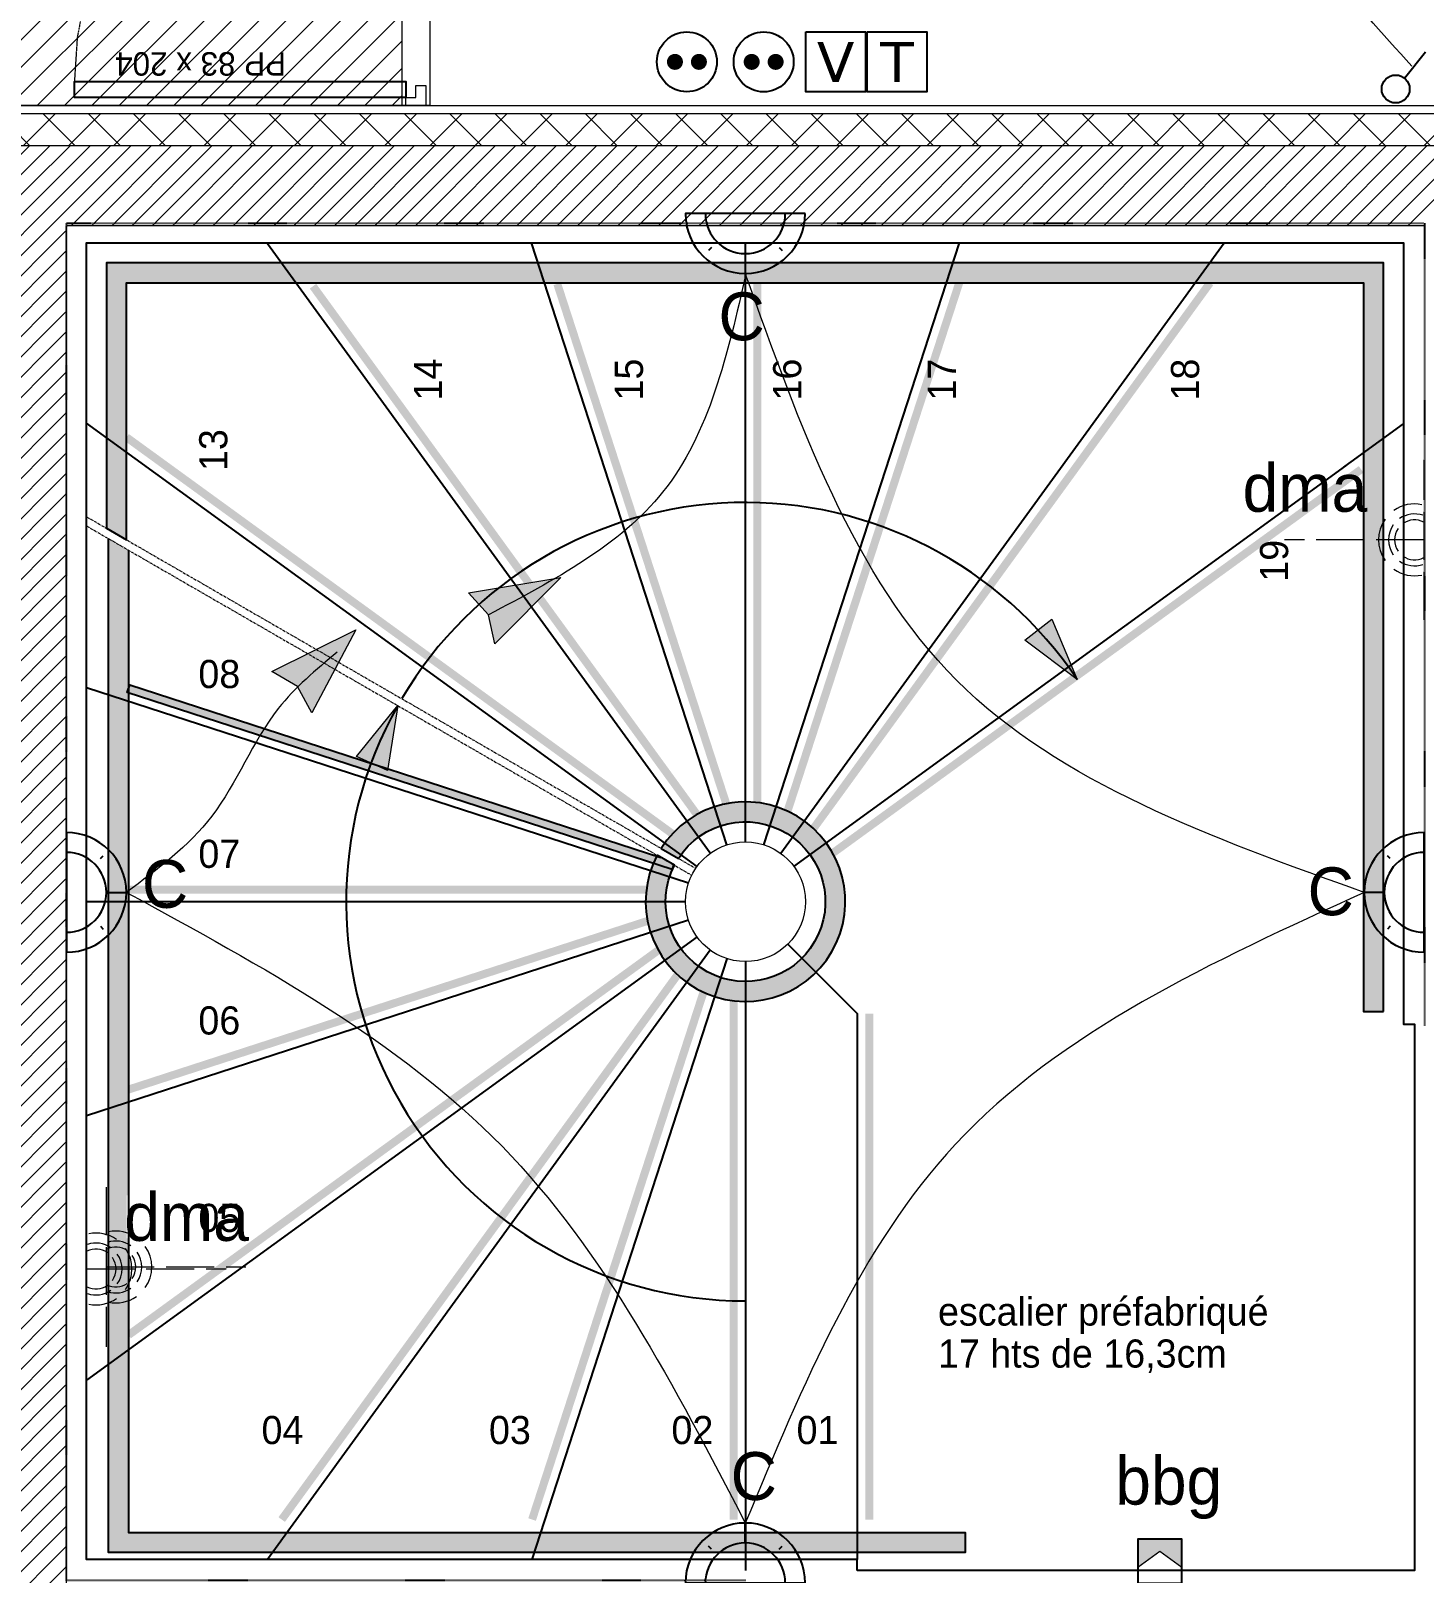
# Model space of a CAD drawing. Header units: centimetres. Extents: x 1724 to 19617, y -6503 to 8072.
# Drawn here: x 4651 to 5000, y 4548.9 to 4935.2 of the extents above; entities that cross this region are included whole.
import ezdxf

# ---------------------------------------------------------------- set-up
doc = ezdxf.new("R2010")
doc.units = ezdxf.units.CM
for name, pattern in [('ACAD_ISO02W100', [15, 12, -3]), ('ISO-07', [0.175, 0.025, -0.15]), ('Style de ligne -13', [0.14763779527559057, 0.09842519685039372, -0.04921259842519685]), ('Style de ligne -18', [0.16404198823221328, 0.05468066274407109, -0.1093613254881422]), ('Style de ligne -6', [1.0416400000000001, 0.625, -0.20828, 0.06943000000000005, -0.13893])]:
    doc.linetypes.add(name, pattern=pattern)
for name, color, linetype in [('B aménagement intérieur', 252, 'Continuous'), ('B Général', 252, 'Continuous'), ('C ANNOTATIONS-prestations', 252, 'Continuous'), ('D SURFACES-shab', 252, 'Continuous'), ('prlm-ELEC-CFA', 10, 'Continuous'), ('prlm-ELEC-CFO', 1, 'Continuous')]:
    doc.layers.add(name, color=color, linetype=linetype)
for name, color, linetype, lineweight in [('B Faux plafonds-1', 7, 'Continuous', 5), ('B GÈnÈral', 7, 'Continuous', 5), ('C ANNOTATIONS-prestations-1', 7, 'Continuous', 5)]:
    doc.layers.add(name, color=color, linetype=linetype, lineweight=lineweight)
doc.styles.add('Eurostile', font='Eurosti.TTF')
doc.styles.add('prlm-elec-cfo', font='comic.ttf', dxfattribs={"height": 12})
doc.styles.get("Standard").update_dxf_attribs({"font": 'isocp.shx', "height": 15})
pattern_1 = [(45, (0.04564560647850158, -2.937923023990152), (2.425347222222122, -2.645833333333339), [])]

# ---------------------------------------------------------------- blocks, each defined once
blk = doc.blocks.new('xi.SA')
at = {"layer": 'prlm-ELEC-CFO', "color": 0}
blk.add_lwpolyline([(0.1999519872527831, -1.277829679505246), (5.500000000000002, 5.280328626265042)], dxfattribs=at)
blk.add_circle((-2.000000000000001, -4.000000000000004), 3.5, dxfattribs=at)
blk = doc.blocks.new('xi.PC')
at = {"color": 0, "lineweight": 5}
blk.add_wipeout([(-7.500000000000002, -7.5), (7.499999999999995, -7.5), (7.4999999999999964, 7.4999999999999964), (-7.499999999999998, 7.4999999999999964)], dxfattribs=at).dxf.layer = 'prlm-ELEC-CFO'
at = {"layer": 'prlm-ELEC-CFO', "color": 0, "linetype": 'ByBlock', "lineweight": 5, "const_width": 2}
for points in [[(-4.000000000000002, 0, 1), (-2.000000000000002, 0, 1)], [(1.999999999999998, 0, 1), (3.999999999999998, 0, 1)]]:
    blk.add_lwpolyline(points, format="xyb", close=True, dxfattribs=at)
at = {"layer": 'prlm-ELEC-CFO', "color": 0, "linetype": 'ByBlock', "lineweight": -2}
blk.add_circle((-3.552713678800501e-15, 0), 7.5, dxfattribs=at)
blk = doc.blocks.new('xi.TV')
at = {"layer": 'prlm-ELEC-CFA', "color": 0, "linetype": 'ByBlock', "lineweight": -2, "flags": 128}
blk.add_lwpolyline([(-7.499999999999999, 7.5), (7.500000000000002, 7.5), (7.499999999999998, -7.5), (-7.500000000000002, -7.5)], close=True, dxfattribs=at)
at = {"layer": 'prlm-ELEC-CFA', "color": 0, "linetype": 'ByBlock', "insert": (-1.77635683940025e-15, 3.637978807091713e-12), "char_height": 10, "width": 11.36, "attachment_point": 5}
blk.add_mtext('{\\fVerdana|b0|i0|c0|p34;V}', dxfattribs=at)
blk = doc.blocks.new('xi.TEL')
at = {"layer": 'prlm-ELEC-CFA', "color": 0, "linetype": 'ByBlock', "lineweight": -2, "flags": 128}
blk.add_lwpolyline([(-7.499999999999999, 7.5), (7.500000000000002, 7.5), (7.499999999999998, -7.5), (-7.500000000000002, -7.5)], close=True, dxfattribs=at)
at = {"layer": 'prlm-ELEC-CFA', "color": 0, "linetype": 'ByBlock', "insert": (-1.77635683940025e-15, 3.637978807091713e-12), "char_height": 10, "width": 11.36, "attachment_point": 5}
blk.add_mtext('{\\fVerdana|b0|i0|c0|p34;T}', dxfattribs=at)
blk = doc.blocks.new('xi.lumC')
at = {"layer": 'prlm-ELEC-CFO', "color": 0, "linetype": 'ByBlock', "flags": 128}
blk.add_lwpolyline([(-14.99999081525029, 2.664535259100376e-15), (14.99999081525029, -1.009281552826462e-15, 0.9999999999999999)], format="xyb", close=True, dxfattribs=at)
at = {"layer": 'prlm-ELEC-CFO', "color": 0}
for points in [[(6.123031769111886e-16, 10), (9.184542029816406e-16, 14.99999081525029)], [(-8.485281374241412, 8.485281374235727), (-9.19238815542796, 9.192388155422275)], [(8.485281374241413, 8.485281374235726), (9.192388155427961, 9.192388155422273)]]:
    blk.add_lwpolyline(points, dxfattribs=at)
blk.add_arc((0, 0), 10, 0, 180, dxfattribs=at)
blk = doc.blocks.new('xi.fl')
at = {"layer": 'prlm-ELEC-CFO'}
blk.add_hatch(color=0, dxfattribs=at).paths.add_polyline_path([(20.37600788695272, -2.495258872389717e-15), (-1.982380492059747, -7.198234241128374), (0, 0), (-1.982380492059747, 7.198234241128375)])
at = {"layer": 'prlm-ELEC-CFO', "color": 0, "lineweight": 5}
blk.add_lwpolyline([(20.37600788695272, -2.495258872389717e-15), (-1.982380492059747, -7.198234241128374), (0, 0), (-1.982380492059747, 7.198234241128375)], close=True, dxfattribs=at)
blk = doc.blocks.new('xi.dma')
at = {"layer": 'prlm-ELEC-CFO', "color": 0, "linetype": 'ACAD_ISO02W100', "lineweight": 5, "flags": 128}
for points in [[(0, 0), (2.14306111918916e-15, 35)], [(-20, 0), (20, 0)]]:
    blk.add_lwpolyline(points, dxfattribs=at)
at = {"layer": 'prlm-ELEC-CFO', "color": 0, "linetype": 'ByBlock', "lineweight": 5}
for radius, start, end in [(9, 55.00000000000264, 124.9999999999974), (6.5, 55.00000000000264, 124.9999999999974), (9, 145.0000000000026, 191.8029645932288), (6.5, 145.0000000000026, 199.0386751890759), (5, 145.0000000000026, 207.3744600146318), (5, 55.00000000000264, 124.9999999999974), (5, 332.6255399853683, 34.99999999999736), (6.5, 340.9613248109241, 34.99999999999736), (9, 348.1970354067711, 34.99999999999736)]:
    blk.add_arc((-1.818989403545856e-12, 2.41194238509479), radius, start, end, dxfattribs=at)
blk = doc.blocks.new('xi.bbg')
at = {"layer": 'prlm-ELEC-CFO', "lineweight": 5}
blk.add_hatch(color=0, dxfattribs=at).paths.add_polyline_path([(0, 8.000000000001364), (5.499999999994998, 4.000000000000001), (5.499999999994998, 11.00000000000136), (-5.499999999994998, 11.00000000000136), (-5.499999999994998, 4)])
at = {"layer": 'prlm-ELEC-CFO', "color": 0, "flags": 128}
blk.add_lwpolyline([(5.499999999994998, 0), (5.499999999994998, 11.00000000000136), (-5.499999999994998, 11.00000000000136), (-5.499999999994998, 0)], close=True, dxfattribs=at)
at = {"layer": 'prlm-ELEC-CFO', "color": 0, "lineweight": 5, "flags": 128}
blk.add_lwpolyline([(-5.499999999994998, 4), (-5.510728592200698e-16, 8.000000000001364), (5.499999999994998, 4)], dxfattribs=at)
blk = doc.blocks.new('PP 80')
at = {"layer": 'B Général', "flags": 128}
blk.add_lwpolyline([(-43, 2.5), (-43, 85.50000000000001), (-39, 85.50000000000001), (-39, 2.5)], close=True, dxfattribs=at)
at = {"layer": 'B Général', "linetype": 'Style de ligne -18', "lineweight": 5, "flags": 128}
blk.add_lwpolyline([(46, 2.5), (45.27281322436674, 13.33367395527999), (43.10369523933956, 23.98198074408892), (39.52976026989165, 34.26272488556464), (34.6121593153193, 44.00000000000001), (28.43503392665159, 53.02719860764389), (21.1040763975609, 61.18986283894628), (12.74472147155377, 68.34832724354823), (3.5, 74.38010851278563), (-6.471908247187026, 79.18200119882823), (-17.00038117028418, 82.67184358162976), (-27.90527366882278, 84.78992349320853), (-39, 85.50000000000001)], dxfattribs=at)
at = {"layer": 'B Général', "color": 7, "linetype": 'Continuous', "lineweight": 5, "flags": 128}
for points in [[(-45, 2.5), (-43, 2.5), (-43, 0), (-40, 0), (-40, -2.5), (-45, -2.5)], [(48, 2.5), (46, 2.5), (46, 0), (43, 0), (43, -2.5), (48, -2.5), (48, -2.5), (48, -2.5), (48, 1.785714285714266), (48, 1.785714285714266)]]:
    blk.add_lwpolyline(points, close=True, dxfattribs=at)
at = {"layer": 'C ANNOTATIONS-prestations', "insert": (-37.48986002604166, 32.5), "char_height": 5.873887803819445, "attachment_point": 1, "rotation": 90, "line_spacing_factor": 0.895452778857365, "style": 'Eurostile'}
blk.add_mtext('PP 83 x 204', dxfattribs=at)
blk = doc.blocks.new('Groupe-50-1')
at = {"layer": 'B GÈnÈral', "color": 8, "linetype": 'Continuous', "true_color": 0x777777}
for points in [[(4722.475034695203, 4874.140970621293), (4720.857000706458, 4872.965400116702), (4821.44508304762, 4737.920385402211), (4819.827049058875, 4736.744814897618)], [(4783.788168988705, 4874.449987615673), (4781.886055956124, 4873.831953626895), (4827.588606293424, 4739.646102808946), (4825.686493260842, 4739.028068820167)], [(4831.964720115516, 4739.388904505572), (4833.964720116558, 4739.388904505572), (4831.964720115516, 4874.140970621291), (4833.964720116558, 4874.140970621291)], [(4884.432706045267, 4874.079891095397), (4882.53059297202, 4874.697924959018), (4839.949284898753, 4737.173967510812), (4838.047171825506, 4737.792001374432)], [(4947.096022724938, 4873.801126960969), (4945.477988658841, 4874.976697359094), (4844.95649222951, 4733.218104370293), (4843.338458163414, 4734.393674768418)], [(4675.55250536835, 4836.520217275372), (4674.376934863751, 4834.902183286633), (4816.13552123786, 4734.380677529054), (4814.959950733261, 4732.762643540314)], [(4984.716779158537, 4826.878600109701), (4983.541208547473, 4828.496634021089), (4848.496200452055, 4727.90854279346), (4847.32062984099, 4729.526576704847)]]:
    blk.add_solid(points, dxfattribs=at)
at = {"layer": 'B Général', "color": 8, "linetype": 'Continuous', "true_color": 0x808080}
for p, q in [((4821.147941331654, 4731.5241594212), (4710.265337505383, 4884.140970621286)), ((4825.329465200714, 4733.654752250104), (4776.433528837833, 4884.140970621286)), ((4829.964720116052, 4734.388904505584), (4829.964720116052, 4884.140970621286)), ((4817.829465200409, 4728.205683289942), (4664.964720116052, 4839.268421626584))]:
    blk.add_line(p, q, dxfattribs=at)
at = {"layer": 'B Général', "color": 7, "linetype": 'Continuous'}
for p, q in [((4834.599974092936, 4733.654752555029), (4883.576459137043, 4884.388908033439)), ((4838.781498101866, 4731.524160001407), (4949.844226379433, 4884.388912394108)), ((4842.099974451491, 4728.205684088529), (4994.716778355086, 4839.08829795756))]:
    blk.add_line(p, q, dxfattribs=at)
at = {"layer": 'B Général', "color": 7, "linetype": 'Continuous', "lineweight": 5}
blk.add_circle((4829.964720116052, 4719.388904505584), 15, dxfattribs=at)
at = {"layer": 'B Général', "color": 8, "true_color": 0x808080, "char_height": 7.048665364583333, "attachment_point": 2, "line_spacing_factor": 0.8954527788573651, "style": 'Eurostile'}
for s, insert, rotation in [('14', (4746.92642933914, 4850.176196556481), 90.00000000191301), ('15', (4797.239612615876, 4850.176196556481), 90.00000000191301), ('16', (4836.873417968967, 4850.178780378095), 90.00000000191301), ('17', (4875.624971556033, 4850.176196470397), 89.99999622780946), ('18', (4936.520501302084, 4850.173612648783), 89.99999622780946), ('13', (4693.156615150261, 4832.506392926956), 90.00000000191301), ('19', (4958.813835129567, 4804.777809616737), 89.99999622780946)]:
    blk.add_mtext(s, dxfattribs=dict(at, insert=insert, rotation=rotation))

msp = doc.modelspace()

# ---------------------------------------------------------------- hatches: boundary and pattern name
at = {"layer": 'B Faux plafonds-1', "linetype": 'Continuous', "lineweight": 5, "true_color": 0xaaaaaa}
h = msp.add_hatch(dxfattribs=at)
h.set_pattern_fill('F_P__SOFFITE', color=253, style=0, pattern_type=2)
h.set_pattern_definition([(45, (0.04564560647850158, -2.717436912879041), (-3.527777777777778, 3.307291666666667), [])])
h.paths.add_polyline_path([(4298.044661383602, 5019.775079681091), (4452.001438816923, 5019.774984853026), (4452.001438816923, 5084.775819078378), (4572.001438816923, 5084.775819078378), (4572.001438816923, 5019.774910940282), (4743.951487482145, 5019.774805029451), (4743.951487482147, 4916.45070683775), (4632.010365722518, 4916.45098148143), (4632.010365722518, 4894.773263699744), (4298.044863954274, 4894.773263699744)])
at = {"layer": 'B GÈnÈral', "linetype": 'Continuous', "lineweight": 5, "true_color": 0x808080}
h = msp.add_hatch(dxfattribs=at)
h.set_pattern_fill('02_ISOLANT', color=8, style=0, pattern_type=2)
h.set_pattern_definition([(44.99999999999999, (0.04564560647850158, -2.937923023990152), (-5.656854249492381, 5.656854249492381), []), (135, (0.04564560647850158, -2.937923023990152), (5.65685424949238, 5.656854249492379), [])])
h.paths.add_polyline_path([(4634.010365722518, 4914.45098148143), (4642.010365722518, 4906.45098148143), (5020.010365722529, 4906.45098148143), (5028.010365722529, 4914.45098148143)])
at = {"layer": 'B GÈnÈral', "linetype": 'Continuous', "lineweight": 5}
h = msp.add_hatch(dxfattribs=at)
h.set_pattern_fill('50_BETON', style=0, pattern_type=2)
h.set_pattern_definition(pattern_1)
h.paths.add_polyline_path([(5000.010365722531, 4886.450981481594), (5020.010365722531, 4906.450981481593), (4642.010365682568, 4906.450981481593), (4660.010365682568, 4886.450981481594)])
h = msp.add_hatch(dxfattribs=at)
h.set_pattern_fill('50_BETON', style=0, pattern_type=2)
h.set_pattern_definition(pattern_1)
h.paths.add_polyline_path([(4660.010365682568, 4886.450981481594), (4642.010365682568, 4906.450981481593), (4642.010365682567, 4398.917871037838), (4660.010365682567, 4385.990568765636)])
at = {"layer": 'B GÈnÈral', "linetype": 'Continuous', "lineweight": 0, "true_color": 0xcccccc}
msp.add_hatch(color=254, dxfattribs=at).paths.add_polyline_path([(4675.503888780221, 4805.096219673215), (4675.503888780221, 4559.047924310384), (4885.01036571616, 4559.047924310384), (4885.01036571616, 4554.047924310382), (4670.503888780221, 4554.047924310382), (4670.503888780226, 4807.982971019162)])
h = msp.add_hatch(color=254, dxfattribs=at)
edge = h.paths.add_edge_path()
edge.add_arc((4830.010365722525, 4717.047917877418), 24.99999999999686, 152.2924427770753, 507.7075572251661)
edge.add_line((4808.877058069482, 4730.403939277583), (4813.211521830253, 4727.901435458507))
edge.add_arc((4830.010365722528, 4717.047917877422), 19.99999999999846, -207.1340160159781, 147.1340160188271, ccw=False)
edge.add_line((4812.211521830297, 4726.169384650914), (4807.877058069516, 4728.671888469996))
at = {"layer": 'B GÈnÈral', "linetype": 'Continuous', "lineweight": 5}
h = msp.add_hatch(dxfattribs=at)
h.set_pattern_fill('50_BETON', style=0, pattern_type=2)
h.set_pattern_definition(pattern_1)
edge = h.paths.add_edge_path()
edge.add_arc((4134.512561813718, 3673.281706264256), 865.4952651260194, 1.693981085667322, 89.23381750500981)
edge.add_line((4146.085972000349, 4538.69958806022), (4146.353412173745, 4558.697799874122))
edge.add_arc((4134.512561813771, 3673.281706264312), 885.4952651259657, 1.6939810856674171, 89.23381750500982, ccw=False)
edge.add_line((5019.62083986425, 3699.458044568596), (4999.629580443466, 3698.866819762826))
at = {"layer": 'C ANNOTATIONS-prestations-1', "linetype": 'Continuous', "lineweight": 0}
for points in [[(4906.685787270731, 4787.80801026669), (4913.107457026263, 4772.679504380582), (4899.981874940205, 4782.570339921489)], [(4732.569269059263, 4753.406991256964), (4742.91215557913, 4766.179392410712), (4740.341153681339, 4749.946725284308)]]:
    msp.add_hatch(color=7, dxfattribs=at).paths.add_polyline_path(points)

# ---------------------------------------------------------------- linework, layer by layer
at = {"layer": 'B aménagement intérieur', "color": 7, "linetype": 'Style de ligne -13', "lineweight": 5, "flags": 128}
msp.add_lwpolyline([(4298.044661383602, 5019.775079681091), (4452.001438816923, 5019.774984853026), (4452.001438816923, 5084.775819078378), (4572.001438816923, 5084.775819078378), (4572.001438816923, 5019.774910940282), (4743.951487482145, 5019.774805029451), (4743.951487482147, 4916.45070683775), (4632.010365722518, 4916.45098148143), (4632.010365722518, 4894.773263699744), (4298.044863954274, 4894.773263699744)], close=True, dxfattribs=at)
at = {"layer": 'B GÈnÈral', "color": 8, "true_color": 0x777777}
for points in [[(4713.059187465738, 4562.883637014013), (4714.677221454486, 4561.708066509427), (4815.018592699173, 4703.218718999105), (4816.636626687921, 4702.043148494519)], [(4775.622928219613, 4562.604868756098), (4777.525041252202, 4561.986834767345), (4820.025799769833, 4699.26285552903), (4821.927912802423, 4698.644821540279)], [(4860.010365715622, 4562.29585176803), (4862.010365716633, 4562.29585176803), (4860.010365715622, 4689.047917883723), (4862.010365716633, 4689.047917883723)]]:
    msp.add_solid(points, dxfattribs=at)
at = {"layer": 'B Général', "color": 7, "linetype": 'Continuous', "lineweight": 5}
for p, q in [((4632.010365722518, 4916.45098148143), (5030.010365722529, 4916.45098148143)), ((4634.010365722518, 4914.45098148143), (5028.010365722529, 4914.45098148143)), ((4750.951487482144, 4916.45098148143), (4743.951487482144, 4916.45098148143)), ((4750.951487482144, 4916.45098148143), (4743.951487482144, 4916.45098148143)), ((4642.010365682568, 4906.450981481593), (5020.010365722531, 4906.450981481593)), ((4642.010365722518, 4906.45098148143), (5020.010365722529, 4906.45098148143)), ((4660.010365682569, 4886.450981481593), (5000.010365722529, 4886.450981481593)), ((4660.010365682567, 4385.990568765636), (4660.010365682568, 4886.450981481594))]:
    msp.add_line(p, q, dxfattribs=at)
at = {"layer": 'B Général', "color": 7, "linetype": 'Continuous', "lineweight": 13}
for p, q in [((4632.010365722518, 4916.45098148143), (5030.010365722529, 4916.45098148143)), ((4642.010365722518, 4906.45098148143), (5020.01036572253, 4906.45098148143))]:
    msp.add_line(p, q, dxfattribs=at)
at = {"layer": 'B Général', "color": 7, "linetype": 'Continuous', "lineweight": 18}
for p, q in [((4642.010365682568, 4906.450981481593), (5020.010365722531, 4906.450981481593)), ((4660.010365682569, 4886.450981481593), (5000.010365722529, 4886.450981481593)), ((4660.010365682567, 4385.990568765636), (4660.010365682568, 4886.450981481594))]:
    msp.add_line(p, q, dxfattribs=at)
at = {"layer": 'B Général', "color": 7}
for p, q in [((4815.74451797801, 4712.412662962086), (4665.010365722531, 4663.436167996828)), ((4840.614622729431, 4706.441316159627), (4858.008021011635, 4689.047917877422)), ((4821.193586938171, 4704.912662961779), (4710.310983112607, 4552.29585176172)), ((4858.010365716158, 4689.047917883731), (4858.010365716158, 4552.29585176172))]:
    msp.add_line(p, q, dxfattribs=at)
at = {"layer": 'B Général', "linetype": 'Continuous', "flags": 128}
msp.add_lwpolyline([(4807.877058069516, 4728.671888469996, 49.9799919936214), (4808.877058069482, 4730.403939277583), (4813.211521830253, 4727.901435458507, -39.97498435545881), (4812.211521830297, 4726.169384650914)], format="xyb", close=True, dxfattribs=at)
at = {"layer": 'B Général', "color": 7, "linetype": 'Continuous', "lineweight": 18}
msp.add_arc((4134.512561811338, 3673.28170626184), 885.4952651284708, 1.693981085841044, 89.2338175048662, dxfattribs=at)
at = {"layer": 'C ANNOTATIONS-prestations', "color": 7, "linetype": 'Continuous', "lineweight": 5, "flags": 128}
for points in [[(4906.685787270731, 4787.80801026669), (4913.107457026263, 4772.679504380582), (4899.981874940205, 4782.570339921489)], [(4732.569269059263, 4753.406991256964), (4742.91215557913, 4766.179392410712), (4740.341153681339, 4749.946725284308)]]:
    msp.add_lwpolyline(points, close=True, dxfattribs=at)
at = {"layer": 'C ANNOTATIONS-prestations'}
for radius, start, end in [(99.99999999999719, 33.80139620196033, 149.4270326554201), (99.99999999999703, 150.5729673451341, 270)]:
    msp.add_arc((4830.010365722531, 4717.047917877422), radius, start, end, dxfattribs=at)
at = {"layer": 'D SURFACES-shab', "lineweight": 18, "flags": 128}
msp.add_lwpolyline([(4298.044661383604, 5019.775079749152), (4452.001438816923, 5019.774472013567), (4452.001438816923, 5084.775819078378), (4572.001438816923, 5084.775819078378), (4572.001438816923, 5019.773962107973), (4743.951487482145, 5019.773231455542), (4743.951487482147, 4916.45070683775), (4632.010365722518, 4916.45098148143), (4632.010365722518, 4894.773263699744), (4298.044863954274, 4894.773263699744)], close=True, dxfattribs=at)
at = {"layer": 'prlm-ELEC-CFO', "lineweight": 13}
msp.add_spline([(4996.88939219757, 4926.356009602601), (4964.504552561797, 4977.973728712197), (4970.856759446724, 5024.282510104531), (4973.549983310077, 5073.070686003638)], degree=3, dxfattribs=at)

# ---------------------------------------------------------------- block references
at = {"layer": 'B aménagement intérieur', "color": 7, "rotation": 90}
msp.add_blockref('PP 80', (4747.451487482144, 4961.45098148143), dxfattribs=at)
at = {"layer": 'prlm-ELEC-CFA'}
for name, p in [('xi.TV', (4852.590272237054, 4927.402931438416)), ('xi.TEL', (4867.954921934096, 4927.401716390082))]:
    msp.add_blockref(name, p, dxfattribs=at)
at = {"layer": 'prlm-ELEC-CFO'}
for name, p in [('xi.PC', (4815.343755552987, 4927.405876921649)), ('xi.PC', (4834.561356528931, 4927.404357178959)), ('xi.SA', (4994.833702626751, 4924.609694052258)), ('xi.lumC', (4829.964720116752, 4546.426600873703))]:
    msp.add_blockref(name, p, dxfattribs=at)
for name, p, rotation in [('xi.lumC', (4829.963547861045, 4889.390077107343), 180), ('xi.dma', (4999.962375479882, 4807.686258694016), 89.99999999999999), ('xi.fl', (4765.679987706338, 4788.913630772816), 27.39466815264705), ('xi.fl', (4717.805315106287, 4770.930060591068), 44.21837095885761), ('xi.lumC', (4659.964720109675, 4719.388904511887), 270), ('xi.lumC', (4999.962375405151, 4719.388904505584), 90), ('xi.dma', (4664.962375405152, 4625.059750895602), 270)]:
    msp.add_blockref(name, p, dxfattribs=dict(at, rotation=rotation))
at = {"layer": 'prlm-ELEC-CFO', "lineweight": 20, "rotation": 359.9999962356744}
msp.add_blockref('xi.bbg', (4933.778365209699, 4546.388910935582), dxfattribs=at)

# ---------------------------------------------------------------- texts
at = {"layer": 'B Général', "color": 7, "char_height": 7.048665364583333, "attachment_point": 2, "rotation": 1.912956679785022e-09, "line_spacing_factor": 0.8954527788573651, "style": 'Eurostile'}
for s, insert in [('08', (4698.245241369526, 4777.606216210101)), ('07', (4698.245241369526, 4732.570376909888)), ('06', (4698.245241369526, 4690.834577558398)), ('04', (4714.050139891499, 4588.241741313034)), ('03', (4771.015759352676, 4588.241741313034)), ('02', (4816.710365722399, 4588.241741313034)), ('01', (4848.045645606346, 4588.241741319337))]:
    msp.add_mtext(s, dxfattribs=dict(at, insert=insert))
at = {"layer": 'C ANNOTATIONS-prestations', "insert": (4878.218089564654, 4599.042768712829), "char_height": 7.048665364583333, "width": 140.2655246915074, "attachment_point": 7, "line_spacing_factor": 0.8954527788573651, "style": 'Eurostile'}
msp.add_mtext('escalier préfabriqué\\P17 hts de 16,3cm', dxfattribs=at)
at = {"layer": 'prlm-ELEC-CFO', "lineweight": 20, "char_height": 12, "attachment_point": 2, "line_spacing_factor": 0.8, "style": 'prlm-elec-cfo', "bg_fill": 3, "box_fill_scale": 0.95, "bg_fill_color": 256, "bg_fill_transparency": 0}
for s, insert in [('C', (4829.039790957869, 4869.666431624873)), ('C', (4976.562466306968, 4725.647394066262)), ('bbg', (4936.004707112908, 4578.041422989219))]:
    msp.add_mtext(s, dxfattribs=dict(at, insert=insert))

# ---------------------------------------------------------------- next in the draw order: linework, layer by layer
at = {"layer": 'prlm-ELEC-CFO', "lineweight": 13}
for points in [[(4830.150659306599, 4874.391253361311), (4809.265375286734, 4819.612839199668), (4765.679987706317, 4788.913630772804)], [(4984.9623845899, 4719.388904505584), (4882.880369090213, 4772.530381572702), (4829.962375405152, 4874.388904505589)]]:
    msp.add_spline(points, degree=3, dxfattribs=at)

# ---------------------------------------------------------------- next in the draw order: texts
at = {"layer": 'prlm-ELEC-CFO', "lineweight": 20, "char_height": 12, "attachment_point": 2, "line_spacing_factor": 0.8, "style": 'prlm-elec-cfo', "bg_fill": 3, "box_fill_scale": 0.95, "bg_fill_color": 256, "bg_fill_transparency": 0}
for insert in [(4684.652557338759, 4727.507703466687), (4832.089185922265, 4579.189309684204)]:
    msp.add_mtext('C', dxfattribs=dict(at, insert=insert))

# ---------------------------------------------------------------- next in the draw order: hatches: boundary and pattern name
at = {"layer": 'B GÈnÈral', "linetype": 'Continuous', "lineweight": 0, "true_color": 0x777777}
msp.add_hatch(color=8, dxfattribs=at).paths.add_polyline_path([(4811.986986575104, 4726.299020140943), (4811.607269385507, 4725.130370797795), (4675.197216496732, 4769.452683747862), (4675.815250485512, 4771.354796780442), (4808.774628016507, 4728.153676219483)])

# ---------------------------------------------------------------- next in the draw order: linework, layer by layer
at = {"layer": 'B GÈnÈral', "color": 8, "true_color": 0x777777}
for points in [[(4675.506233491122, 4721.047917877427), (4675.506233491122, 4719.047917877427), (4810.010365722534, 4721.047917877427), (4810.010365722534, 4719.047917877427)], [(4675.197216496736, 4670.95192535245), (4675.815250485514, 4669.049812319869), (4809.753167419166, 4714.671804054795), (4810.371201407945, 4712.769691022214)], [(4826.010365722531, 4562.295851761723), (4828.010365722531, 4562.295851761723), (4826.010365722531, 4697.047917877422), (4828.010365722531, 4697.047917877422)]]:
    msp.add_solid(points, dxfattribs=at)
at = {"layer": 'B Général', "linetype": 'Style de ligne -6', "lineweight": 18}
for p, q in [((4665.010365722531, 4813.465412831551), (4817.519984665514, 4725.413943280775)), ((4665.010365722531, 4811.156011754792), (4816.519984665514, 4723.681892473208))]:
    msp.add_line(p, q, dxfattribs=at)
at = {"layer": 'B Général', "color": 7}
for p, q in [((4815.74451797801, 4721.683172792758), (4665.010365722531, 4770.659667758016)), ((4815.010365722531, 4717.047917877422), (4665.010365722531, 4717.047917877422)), ((4825.375110806901, 4702.782070132997), (4776.479174446292, 4552.29585176172)), ((4830.010365722531, 4702.047917877422), (4830.010365722531, 4549.547917877422))]:
    msp.add_line(p, q, dxfattribs=at)
at = {"layer": 'B Général', "color": 8, "true_color": 0x777777, "flags": 128}
msp.add_lwpolyline([(4811.986986575104, 4726.299020140943), (4811.607269385507, 4725.130370797795), (4675.197216496732, 4769.452683747862), (4675.815250485512, 4771.354796780442), (4808.774628016507, 4728.153676219483)], dxfattribs=at)
at = {"layer": 'prlm-ELEC-CFO', "lineweight": 13}
for points in [[(4727.754849382191, 4779.553147705971), (4713.000795098029, 4765.431460588109), (4696.378205541885, 4738.493309336768), (4674.964710924925, 4719.388904511887)], [(4674.964710924925, 4719.388904511887), (4769.040295789688, 4655.780224702438), (4829.964720109675, 4561.426591688954)], [(4984.9623845899, 4719.388904505584), (4882.513913527131, 4656.223401203752), (4829.964720116752, 4561.388910938545)]]:
    msp.add_spline(points, degree=3, dxfattribs=at)

# ---------------------------------------------------------------- next in the draw order: texts
at = {"layer": 'prlm-ELEC-CFO', "lineweight": 20, "insert": (4970.097977887057, 4826.722626906412), "char_height": 12, "attachment_point": 2, "line_spacing_factor": 0.8, "style": 'prlm-elec-cfo', "bg_fill": 3, "box_fill_scale": 0.95, "bg_fill_color": 256, "bg_fill_transparency": 0}
msp.add_mtext('dma', dxfattribs=at)

# ---------------------------------------------------------------- next in the draw order: hatches: boundary and pattern name
at = {"layer": 'B GÈnÈral', "linetype": 'Continuous', "lineweight": 0, "true_color": 0xcccccc}
msp.add_hatch(color=254, dxfattribs=at).paths.add_polyline_path([(4989.762431838233, 4689.547524859128), (4989.762431838233, 4877.047917877425), (4670.010365722531, 4877.047917877425), (4670.010365722531, 4810.578661485596), (4675.010365722531, 4807.691910139652), (4675.010365722531, 4872.047917877428), (4984.762431838233, 4872.047917877428), (4984.762431838233, 4689.547524859128)])

# ---------------------------------------------------------------- next in the draw order: linework, layer by layer
at = {"layer": 'B Général', "linetype": 'Continuous', "flags": 128}
msp.add_lwpolyline([(4989.762431838233, 4689.547524859128), (4989.762431838233, 4877.047917877425), (4670.010365722531, 4877.047917877425), (4670.010365722531, 4810.578661485596), (4675.010365722531, 4807.691910139652), (4675.010365722531, 4872.047917877428), (4984.762431838233, 4872.047917877428), (4984.762431838233, 4689.547524859128)], close=True, dxfattribs=at)
at = {"layer": 'D SURFACES-shab', "lineweight": 18, "flags": 128}
msp.add_lwpolyline([(4750.967374849451, 4916.473332599326), (5030.010365722529, 4916.45098148143), (5029.996810217609, 4704.964600766176), (5160.073460810654, 4704.964600766159), (5160.07346081056, 4771.950588806893), (5175.087016314346, 4771.950588806893), (5175.042335989304, 5475.437741860322), (4816.008133970116, 5475.450288471742), (4816.008133970116, 5409.437741860321), (4750.935600114838, 5409.437869474872)], close=True, dxfattribs=at)

# ---------------------------------------------------------------- next in the draw order: block references
at = {"layer": 'B Général', "color": 7}
msp.add_blockref('Groupe-50-1', (0.04564560647850158, -2.340986628161772), dxfattribs=at)

# ---------------------------------------------------------------- next in the draw order: texts
at = {"layer": 'prlm-ELEC-CFO', "lineweight": 20, "insert": (4690.029151758918, 4644.096119107999), "char_height": 12, "attachment_point": 2, "line_spacing_factor": 0.8, "style": 'prlm-elec-cfo', "bg_fill": 3, "box_fill_scale": 0.95, "bg_fill_color": 256, "bg_fill_transparency": 0}
msp.add_mtext('dma', dxfattribs=at)

# ---------------------------------------------------------------- next in the draw order: texts
msp.add_mtext('dma', dxfattribs=at)

# ---------------------------------------------------------------- next in the draw order: linework, layer by layer
at = {"layer": 'B GÈnÈral', "color": 8, "true_color": 0x777777}
msp.add_solid([(4674.918448238819, 4609.311315984517), (4676.094018743412, 4607.693281995772), (4811.478884825902, 4708.528280808991), (4812.654455330494, 4706.910246820245)], dxfattribs=at)
at = {"layer": 'B Général', "color": 7}
msp.add_line((4817.875110806914, 4708.231139093024), (4665.010365722531, 4597.168400755675), dxfattribs=at)
at = {"layer": 'B Général', "color": 7, "linetype": 'ISO-07', "flags": 128}
msp.add_lwpolyline([(4830.010365722531, 4547.047917877422), (4660.010365722531, 4547.047917877422), (4660.010365722531, 4887.047917877422), (5000.010365722531, 4887.047917877422), (5000.010365722531, 4685.834803123324)], dxfattribs=at)
at = {"layer": 'B Général', "color": 7, "flags": 128}
msp.add_lwpolyline([(4858.010365716158, 4549.547917877422), (4858.010365716158, 4552.29585176172), (4665.010365722531, 4552.29585176172), (4665.010365722531, 4882.047917877422), (4994.762431838233, 4882.047917877422), (4994.762431838233, 4686.395025315438), (4997.510365722531, 4686.395025315438), (4997.510365722531, 4549.547917877422)], close=True, dxfattribs=at)
at = {"layer": 'B Général', "linetype": 'Continuous', "flags": 128}
msp.add_lwpolyline([(4675.503888780221, 4805.096219673215), (4675.503888780221, 4559.047924310384), (4885.01036571616, 4559.047924310384), (4885.01036571616, 4554.047924310382), (4670.503888780221, 4554.047924310382), (4670.503888780226, 4807.982971019162)], dxfattribs=at)

# ---------------------------------------------------------------- next in the draw order: block references
at = {"layer": 'prlm-ELEC-CFO', "rotation": 270}
msp.add_blockref('xi.dma', (4669.91960380586, 4625.555040545831), dxfattribs=at)

# ---------------------------------------------------------------- next in the draw order: texts
at = {"layer": 'B Général', "color": 7, "insert": (4698.245241369526, 4641.386814577987), "char_height": 7.048665364583333, "attachment_point": 2, "rotation": 1.912956679785022e-09, "line_spacing_factor": 0.8954527788573651, "style": 'Eurostile'}
msp.add_mtext('05', dxfattribs=at)

doc.saveas('drawing.dxf')
